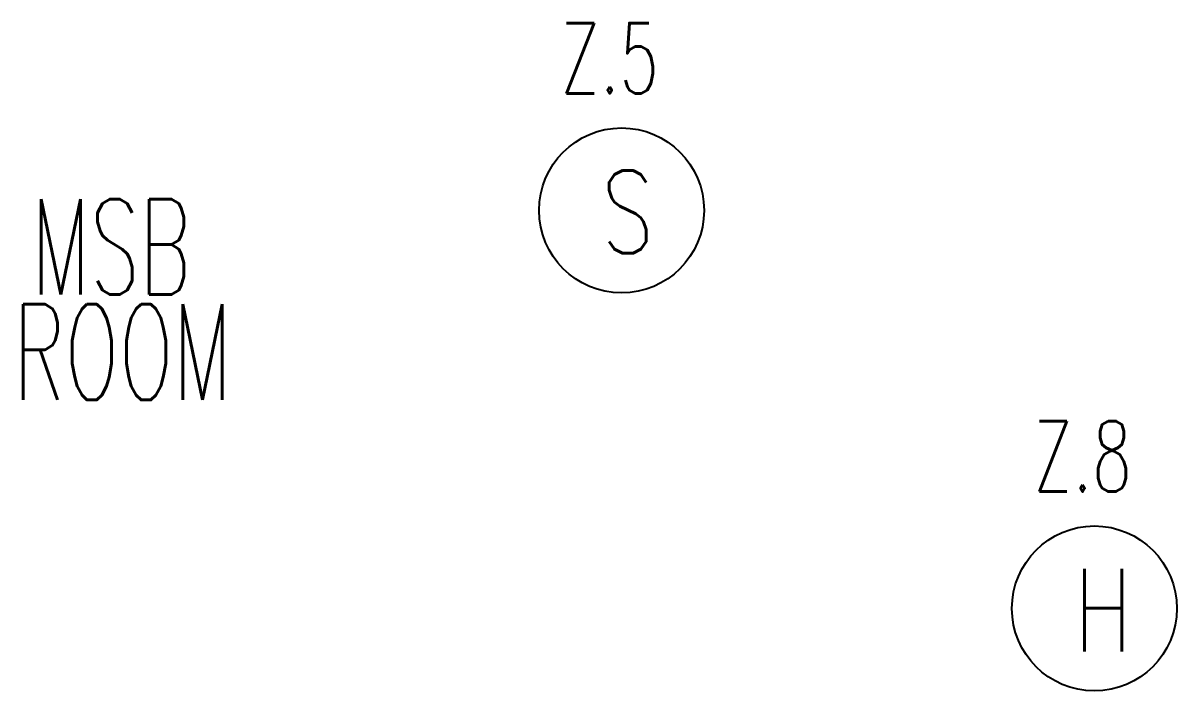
# Model space of a CAD drawing. Extents: x -212 to 1123, y -167 to 326.
# Drawn here: x 9.1 to 40.57, y 140.72 to 158.94 of the extents above; entities that cross this region are included whole.
import ezdxf

# ---------------------------------------------------------------- set-up
doc = ezdxf.new("R2010")
doc.units = 0
doc.layers.get('0').update_dxf_attribs({"linetype": 'CONTINUOUS'})
doc.layers.add('TEXT', color=8, linetype='CONTINUOUS')
doc.styles.add('BADAI', font='romans.shx', dxfattribs={"width": 0.65})
doc.styles.add('PLOT02__REVB$0$NARROW', font='SIMPLEX', dxfattribs={"width": 0.75})
doc.styles.add('ROMANS', font='ROMANS.SHX', dxfattribs={"width": 0.8})

msp = doc.modelspace()

# ---------------------------------------------------------------- linework, layer by layer
at = {"color": 1, "linetype": 'BYBLOCK'}
for centre in [(25.421, 153.829), (38.317, 142.97)]:
    msp.add_circle(centre, 2.25, dxfattribs=at)

# ---------------------------------------------------------------- texts
at = {"color": 1, "linetype": 'BYBLOCK', "style": 'PLOT02__REVB$0$NARROW', "width": 0.75}
for s, p in [('S', (24.863, 152.66, 7592.521)), ('H', (37.759, 141.8, 7592.521))]:
    msp.add_text(s, height=2.255, dxfattribs=at).set_placement(p)
at = {"style": 'ROMANS', "width": 0.6}
for s, p in [('MSB', (9.321, 151.531)), ('ROOM', (8.829, 148.661))]:
    msp.add_text(s, height=2.6079, dxfattribs=at).set_placement(p)
at = {"layer": 'TEXT', "color": 1, "style": 'BADAI', "width": 0.65}
for s, p in [('Z.5', (23.761, 157.019, -2486.804)), ('Z.8', (36.657, 146.16, -2486.804))]:
    msp.add_text(s, height=1.9203, dxfattribs=at).set_placement(p)

doc.saveas('drawing.dxf')
